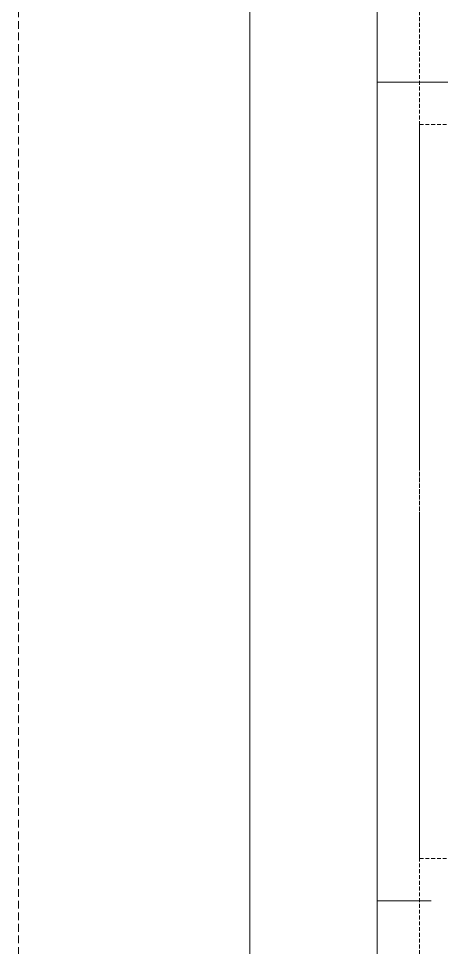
# Model space of a CAD drawing. Header units: inches. Extents: x 65856 to 131389, y 84027 to 134980.
# Drawn here: x 129597 to 129871, y 102855 to 103457 of the extents above; entities that cross this region are included whole.
import ezdxf

# ---------------------------------------------------------------- set-up
doc = ezdxf.new("R2010")
doc.units = ezdxf.units.IN
doc.header["$MEASUREMENT"] = 0
doc.linetypes.add('HIDDEN', pattern=[0.375, 0.25, -0.125])
doc.linetypes.add('HIDDENX2', pattern=[0.75, 0.5, -0.25])
doc.layers.add('DIM', color=251, linetype='Continuous', lineweight=0)
doc.layers.add('M-X-BKGD', color=8, linetype='Continuous')

# ---------------------------------------------------------------- blocks, each defined once
blk = doc.blocks.new('123')
at = {"layer": 'DIM', "linetype": 'HIDDEN', "ltscale": 300}
blk.add_line((-775896.54, -1074953.7), (-775896.54, -1074468.7), dxfattribs=at)
blk.add_line((-775896.54, -1074953.7), (-775896.54, -1074468.7), dxfattribs=at)
at = {"layer": 'DIM', "linetype": 'HIDDENX2', "lineweight": 0, "ltscale": 10}
blk.add_lwpolyline([(-774929.04, -1074236.2), (-776129.04, -1074236.2), (-776129.04, -1075186.2), (-774929.04, -1075186.2)], close=True, dxfattribs=at)
blk.add_lwpolyline([(-774929.04, -1074236.2), (-776129.04, -1074236.2), (-776129.04, -1075186.2), (-774929.04, -1075186.2)], close=True, dxfattribs=at)
at = {"layer": 'DIM', "linetype": 'HIDDEN', "lineweight": 0, "ltscale": 10}
blk.add_lwpolyline([(-775079.04, -1074386.2), (-775979.04, -1074386.2), (-775979.04, -1075036.2), (-775079.04, -1075036.2)], close=True, dxfattribs=at)
blk.add_lwpolyline([(-775079.04, -1074386.2), (-775979.04, -1074386.2), (-775979.04, -1075036.2), (-775079.04, -1075036.2)], close=True, dxfattribs=at)
at = {"layer": 'DIM', "lineweight": 0}
blk.add_lwpolyline([(-775079.04, -1074386.2), (-775979.04, -1074386.2), (-775979.04, -1075036.2), (-775079.04, -1075036.2)], close=True, dxfattribs=at)
blk.add_lwpolyline([(-775079.04, -1074386.2), (-775979.04, -1074386.2), (-775979.04, -1075036.2), (-775079.04, -1075036.2)], close=True, dxfattribs=at)
blk.add_lwpolyline([(-775896.54, -1074953.7), (-775161.54, -1074953.7), (-775161.54, -1074468.7), (-775896.54, -1074468.7)], dxfattribs=at)
blk.add_lwpolyline([(-775896.54, -1074953.7), (-775161.54, -1074953.7), (-775161.54, -1074468.7), (-775896.54, -1074468.7)], dxfattribs=at)
at = {"layer": 'DIM', "linetype": 'HIDDEN', "lineweight": 0, "ltscale": 10}
for points in [[(-775869.04, -1074926.2), (-775189.04, -1074926.2), (-775189.04, -1074496.2), (-775616.37, -1074496.2)], [(-775638.97, -1074926.2), (-775869.04, -1074926.2), (-775869.04, -1074496.2), (-775441.72, -1074496.2)], [(-775869.04, -1074926.2), (-775189.04, -1074926.2), (-775189.04, -1074496.2), (-775616.37, -1074496.2)], [(-775638.97, -1074926.2), (-775869.04, -1074926.2), (-775869.04, -1074496.2), (-775441.72, -1074496.2)]]:
    blk.add_lwpolyline(points, dxfattribs=at)

msp = doc.modelspace()

# ---------------------------------------------------------------- linework, layer by layer
at = {"layer": 'M-X-BKGD', "color": 8, "linetype": 'Continuous', "lineweight": 0, "ltscale": 10}
msp.add_lwpolyline([(129746.8, 103498.14), (129746.8, 102598.14), (130396.8, 102598.14), (130396.8, 103498.14)], close=True, dxfattribs=at)
msp.add_lwpolyline([(129746.8, 103498.14), (129746.8, 102598.14), (130396.8, 102598.14), (130396.8, 103498.14)], close=True, dxfattribs=at)
msp.add_lwpolyline([(129746.8, 103498.14), (129746.8, 102598.14), (130396.8, 102598.14), (130396.8, 103498.14)], close=True, dxfattribs=at)
msp.add_lwpolyline([(129746.8, 103498.14), (129746.8, 102598.14), (130396.8, 102598.14), (130396.8, 103498.14)], close=True, dxfattribs=at)
at = {"layer": 'M-X-BKGD', "color": 8, "lineweight": 0}
msp.add_lwpolyline([(130314.3, 102680.64), (130314.3, 103415.64), (129829.3, 103415.64), (129829.3, 102680.64)], dxfattribs=at)
msp.add_lwpolyline([(130314.3, 102680.64), (130314.3, 103415.64), (129829.3, 103415.64), (129829.3, 102680.64)], dxfattribs=at)
at = {"layer": 'M-X-BKGD', "color": 8, "linetype": 'HIDDEN', "lineweight": 0, "ltscale": 10}
for points in [[(130286.8, 102708.14), (130286.8, 103388.14), (129856.8, 103388.14), (129856.8, 102960.81)], [(130286.8, 102708.14), (130286.8, 103388.14), (129856.8, 103388.14), (129856.8, 102960.81)], [(130286.8, 102938.21), (130286.8, 102708.14), (129856.8, 102708.14), (129856.8, 103135.46)], [(130286.8, 102938.21), (130286.8, 102708.14), (129856.8, 102708.14), (129856.8, 103135.46)]]:
    msp.add_lwpolyline(points, dxfattribs=at)

# ---------------------------------------------------------------- block references
at = {"layer": 'M-X-BKGD', "rotation": 90}
msp.add_blockref('123', (-944639.4, 878781.73), dxfattribs=at)

doc.saveas('drawing.dxf')
